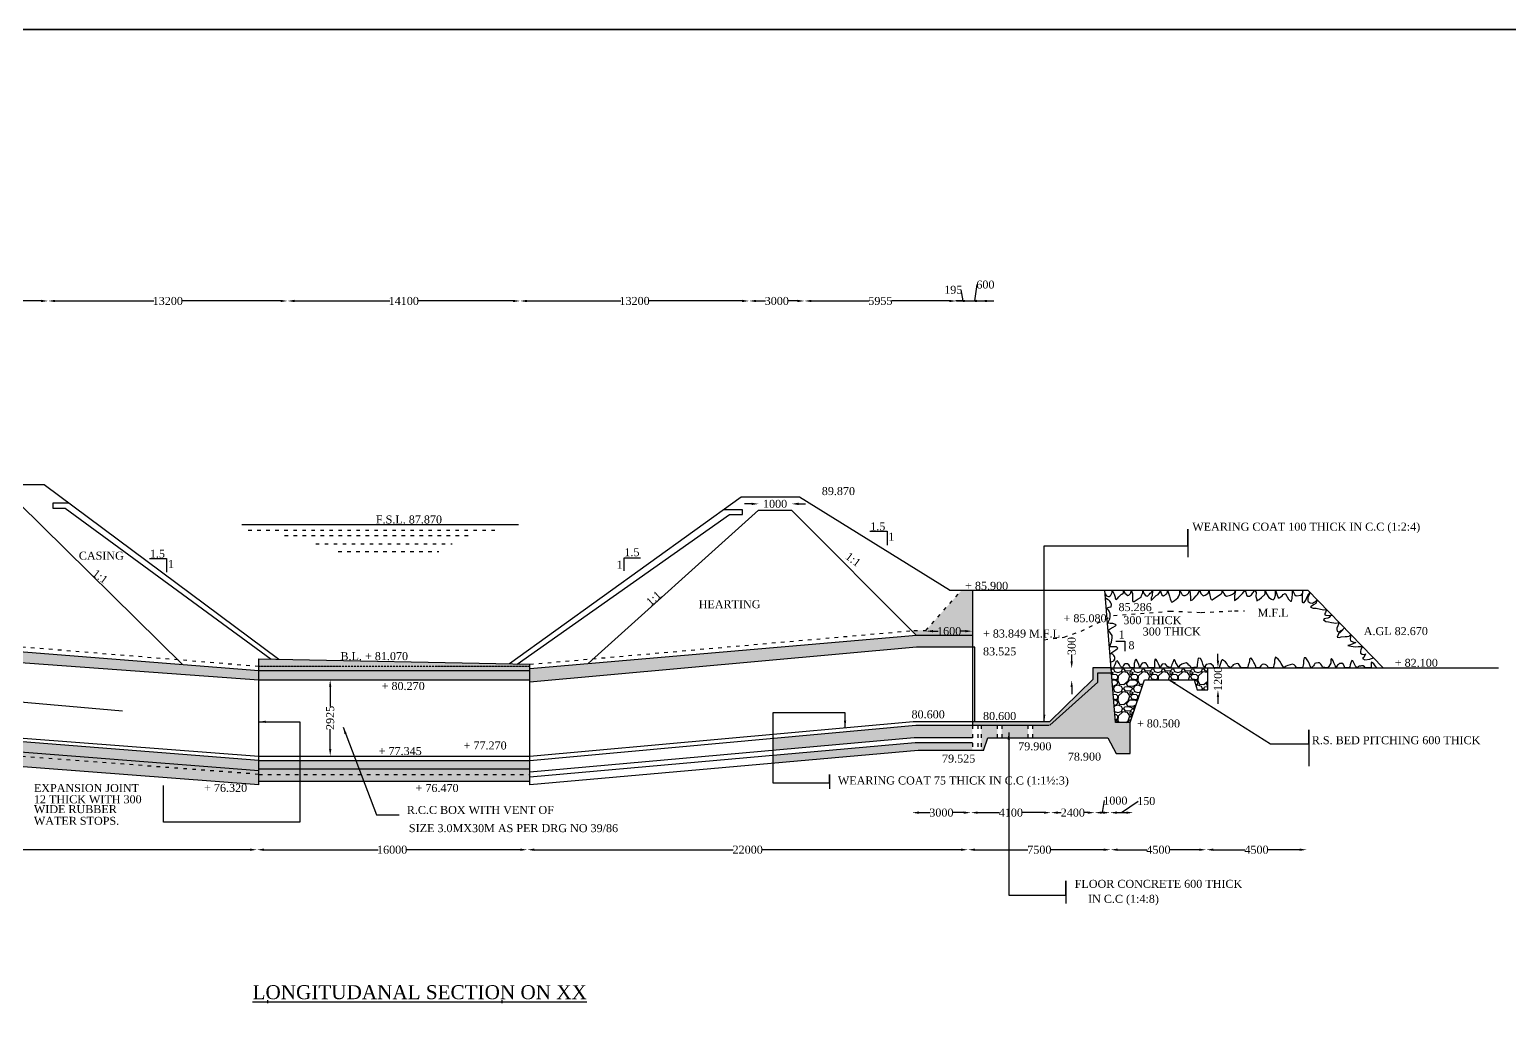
# Model space of a CAD drawing. Header units: millimetres. Extents: x -109570 to 233769, y -246061 to 106978.
# Drawn here: x 58603 to 132572, y 56767 to 106978 of the extents above; entities that cross this region are included whole.
import ezdxf

# ---------------------------------------------------------------- set-up
doc = ezdxf.new("R2010")
doc.units = ezdxf.units.MM
doc.header["$MEASUREMENT"] = 0
doc.header["$PDMODE"] = 33
doc.header["$PDSIZE"] = 500
doc.linetypes.add('ACAD_ISO03W100', pattern=[30, 12, -18])
for name, color, linetype in [('DIM', 5, 'Continuous'), ('DOT LINE', 3, 'ACAD_ISO03W100'), ('DWG. LINE', 1, 'Continuous'), ('HATCH', 2, 'Continuous'), ('TEXT', 7, 'Continuous'), ('TITLE', 7, 'Continuous')]:
    doc.layers.add(name, color=color, linetype=linetype)
doc.styles.get("Standard").update_dxf_attribs({"font": 'TIMES.TTF', "height": 400})
doc.dimstyles.get("Standard").update_dxf_attribs({"dimtxt": 400, "dimasz": 350, "dimexe": 0.18, "dimexo": 0.0625, "dimgap": 0.09, "dimtad": 0, "dimdec": 0, "dimzin": 0, "dimdsep": 46, "dimtxsty": 'Standard', "dimcen": 0.09, "dimse1": 1, "dimse2": 1, "dimclrd": 5, "dimclre": 5, "dimclrt": 4, "dimadec": 0, "dimazin": 0, "dimtfac": 1, "dimtdec": 0, "dimtofl": 0, "dimtmove": 0, "dimatfit": 3, "dimfxl": 1, "dimtolj": 1, "dimtzin": 0, "dimarcsym": 0})
pattern_1 = [(50, (0, 0), (1075.89, -94.128), [112.5, -1237.5]), (355, (0, 0), (-208.127, 1128.288), [90, -990]), (100.4514, (89.7, -7.8), (867.764, 1034.159), [95.61, -1051.713]), (46.1842, (0, 300), (1600.862, -248.279), [168.75, -1856.25]), (96.6356, (133.4, 279.3), (1401.994, 1461.177), [143.415, -1577.57]), (351.1842, (0, 300), (1401.993, 1461.178), [135, -1485]), (21, (150, 225), (895.3606, -603.9283), [112.5, -1237.5]), (326, (150, 225), (364.973, 1087.725), [90, -990]), (71.4514, (224.6, 174.7), (1260.334, 483.796), [95.61, -1051.713]), (37.5, (0, 0), (18.2398, 499.3408), [0, -978, 0, -1005, 0, -993.75]), (7.5, (0, 0), (394.6043, 591.6176), [0, -573, 0, -955.5, 0, -378.75]), (327.5, (-334.5, 0), (800.7337, -33.8323), [0, -375, 0, -1170, 0, -1552.5]), (317.5, (-484.5, 0), (874.7793, 150.1575), [0, -487.5, 0, -777, 0, -1102.5])]

# ---------------------------------------------------------------- blocks, each defined once
blk = doc.blocks.new('*D4')
at = {"layer": 'Defpoints', "color": 0}
for p in [(73587, 74456), (73629, 74456), (73587, 70643)]:
    blk.add_point(p, dxfattribs=at)
at = {"layer": 'DIM', "color": 5, "lineweight": -2}
for p, q in [((73629, 74106), (73629, 73114)), ((73629, 70993), (73629, 71984))]:
    blk.add_line(p, q, dxfattribs=at)
at = {"layer": 'DIM', "color": 5}
for points in [[(73571, 74106), (73687, 74106), (73629, 74456)], [(73571, 70993), (73687, 70993), (73629, 70643)]]:
    blk.add_solid(points, dxfattribs=at)
at = {"layer": 'DIM', "color": 4, "insert": (73629, 72549), "char_height": 400, "attachment_point": 5, "rotation": 90}
blk.add_mtext('\\A1;2925', dxfattribs=at)
blk = doc.blocks.new('*D5')
at = {"layer": 'Defpoints', "color": 0}
for p in [(95042, 82948), (96691, 83254), (96691, 82948)]:
    blk.add_point(p, dxfattribs=at)
at = {"layer": 'DIM', "color": 5, "lineweight": -2}
for p, q in [((94692, 83254), (94342, 83254)), ((97041, 83254), (97391, 83254))]:
    blk.add_line(p, q, dxfattribs=at)
at = {"layer": 'DIM', "color": 5}
for points in [[(94692, 83313), (94692, 83196), (95042, 83254)], [(97041, 83313), (97041, 83196), (96691, 83254)]]:
    blk.add_solid(points, dxfattribs=at)
at = {"layer": 'DIM', "color": 4, "insert": (95867, 83254), "char_height": 400, "attachment_point": 5}
blk.add_mtext('\\A1;1000', dxfattribs=at)
blk = doc.blocks.new('*D6')
at = {"layer": 'Defpoints', "color": 0}
for p in [(103407, 76675), (105730, 76888), (105730, 76675)]:
    blk.add_point(p, dxfattribs=at)
at = {"layer": 'DIM', "color": 5, "lineweight": -2}
for p, q in [((103757, 76888), (104023, 76888)), ((105380, 76888), (105114, 76888))]:
    blk.add_line(p, q, dxfattribs=at)
at = {"layer": 'DIM', "color": 5}
for points in [[(103757, 76946), (103757, 76830), (103407, 76888)], [(105380, 76946), (105380, 76830), (105730, 76888)]]:
    blk.add_solid(points, dxfattribs=at)
at = {"layer": 'DIM', "color": 4, "insert": (104569, 76888), "char_height": 400, "attachment_point": 5}
blk.add_mtext('\\A1;1600', dxfattribs=at)
blk = doc.blocks.new('*D10')
at = {"layer": 'Defpoints', "color": 0}
for p in [(44653, 65897), (69968, 65955), (69968, 65509)]:
    blk.add_point(p, dxfattribs=at)
at = {"layer": 'DIM', "color": 5, "lineweight": -2}
for p, q in [((45003, 65955), (56589, 65955)), ((69618, 65955), (58032, 65955))]:
    blk.add_line(p, q, dxfattribs=at)
at = {"layer": 'DIM', "color": 5}
for points in [[(45003, 66013), (45003, 65897), (44653, 65955)], [(69618, 66013), (69618, 65897), (69968, 65955)]]:
    blk.add_solid(points, dxfattribs=at)
at = {"layer": 'DIM', "color": 4, "insert": (57311, 65955), "char_height": 400, "attachment_point": 5}
blk.add_mtext('\\A1;24000', dxfattribs=at)
blk = doc.blocks.new('*D11')
at = {"layer": 'Defpoints', "color": 0}
for p in [(83484, 65955), (69968, 65509), (83484, 65550)]:
    blk.add_point(p, dxfattribs=at)
at = {"layer": 'DIM', "color": 5, "lineweight": -2}
for p, q in [((70318, 65955), (76033, 65955)), ((83134, 65955), (77419, 65955))]:
    blk.add_line(p, q, dxfattribs=at)
at = {"layer": 'DIM', "color": 5}
for points in [[(70318, 66013), (70318, 65897), (69968, 65955)], [(83134, 66013), (83134, 65897), (83484, 65955)]]:
    blk.add_solid(points, dxfattribs=at)
at = {"layer": 'DIM', "color": 4, "insert": (76726, 65955), "char_height": 400, "attachment_point": 5}
blk.add_mtext('\\A1;16000', dxfattribs=at)
blk = doc.blocks.new('*D12')
at = {"layer": 'Defpoints', "color": 0}
for p in [(105510, 65955), (83484, 65550), (105510, 65488)]:
    blk.add_point(p, dxfattribs=at)
at = {"layer": 'DIM', "color": 5, "lineweight": -2}
for p, q in [((83834, 65955), (93776, 65955)), ((105160, 65955), (95219, 65955))]:
    blk.add_line(p, q, dxfattribs=at)
at = {"layer": 'DIM', "color": 5}
for points in [[(83834, 66013), (83834, 65897), (83484, 65955)], [(105160, 66013), (105160, 65897), (105510, 65955)]]:
    blk.add_solid(points, dxfattribs=at)
at = {"layer": 'DIM', "color": 4, "insert": (94497, 65955), "char_height": 400, "attachment_point": 5}
blk.add_mtext('\\A1;22000', dxfattribs=at)
blk = doc.blocks.new('*D13')
at = {"layer": 'Defpoints', "color": 0}
for p in [(112641, 65955), (105510, 65488), (112641, 65447)]:
    blk.add_point(p, dxfattribs=at)
at = {"layer": 'DIM', "color": 5, "lineweight": -2}
for p, q in [((105860, 65955), (108507, 65955)), ((112291, 65955), (109645, 65955))]:
    blk.add_line(p, q, dxfattribs=at)
at = {"layer": 'DIM', "color": 5}
for points in [[(105860, 66013), (105860, 65897), (105510, 65955)], [(112291, 66013), (112291, 65897), (112641, 65955)]]:
    blk.add_solid(points, dxfattribs=at)
at = {"layer": 'DIM', "color": 4, "insert": (109076, 65955), "char_height": 400, "attachment_point": 5}
blk.add_mtext('\\A1;7500', dxfattribs=at)
blk = doc.blocks.new('*D14')
at = {"layer": 'Defpoints', "color": 0}
for p in [(117419, 65955), (112641, 65447), (117419, 65324)]:
    blk.add_point(p, dxfattribs=at)
at = {"layer": 'DIM', "color": 5, "lineweight": -2}
for p, q in [((112991, 65955), (114454, 65955)), ((117069, 65955), (115606, 65955))]:
    blk.add_line(p, q, dxfattribs=at)
at = {"layer": 'DIM', "color": 5}
for points in [[(112991, 66013), (112991, 65897), (112641, 65955)], [(117069, 66013), (117069, 65897), (117419, 65955)]]:
    blk.add_solid(points, dxfattribs=at)
at = {"layer": 'DIM', "color": 4, "insert": (115030, 65955), "char_height": 400, "attachment_point": 5}
blk.add_mtext('\\A1;4500', dxfattribs=at)
blk = doc.blocks.new('*D15')
at = {"layer": 'Defpoints', "color": 0}
for p in [(122443, 65955), (117419, 65324), (122443, 65488)]:
    blk.add_point(p, dxfattribs=at)
at = {"layer": 'DIM', "color": 5, "lineweight": -2}
for p, q in [((117769, 65955), (119355, 65955)), ((122093, 65955), (120507, 65955))]:
    blk.add_line(p, q, dxfattribs=at)
at = {"layer": 'DIM', "color": 5}
for points in [[(117769, 66013), (117769, 65897), (117419, 65955)], [(122093, 66013), (122093, 65897), (122443, 65955)]]:
    blk.add_solid(points, dxfattribs=at)
at = {"layer": 'DIM', "color": 4, "insert": (119931, 65955), "char_height": 400, "attachment_point": 5}
blk.add_mtext('\\A1;4500', dxfattribs=at)
blk = doc.blocks.new('*D16')
at = {"layer": 'Defpoints', "color": 0}
for p in [(102710, 67861), (105651, 67861), (105651, 67810)]:
    blk.add_point(p, dxfattribs=at)
at = {"layer": 'DIM', "color": 5, "lineweight": -2}
for p, q in [((103060, 67810), (103612, 67810)), ((105301, 67810), (104749, 67810))]:
    blk.add_line(p, q, dxfattribs=at)
at = {"layer": 'DIM', "color": 5}
for points in [[(103060, 67869), (103060, 67752), (102710, 67810)], [(105301, 67869), (105301, 67752), (105651, 67810)]]:
    blk.add_solid(points, dxfattribs=at)
at = {"layer": 'DIM', "color": 4, "insert": (104180, 67810), "char_height": 400, "attachment_point": 5}
blk.add_mtext('\\A1;3000', dxfattribs=at)
blk = doc.blocks.new('*D17')
at = {"layer": 'Defpoints', "color": 0}
for p in [(105651, 67861), (109655, 67810), (109655, 67739)]:
    blk.add_point(p, dxfattribs=at)
at = {"layer": 'DIM', "color": 5, "lineweight": -2}
for p, q in [((106001, 67810), (107077, 67810)), ((109305, 67810), (108229, 67810))]:
    blk.add_line(p, q, dxfattribs=at)
at = {"layer": 'DIM', "color": 5}
for points in [[(106001, 67869), (106001, 67752), (105651, 67810)], [(109305, 67869), (109305, 67752), (109655, 67810)]]:
    blk.add_solid(points, dxfattribs=at)
at = {"layer": 'DIM', "color": 4, "insert": (107653, 67810), "char_height": 400, "attachment_point": 5}
blk.add_mtext('\\A1;4100', dxfattribs=at)
blk = doc.blocks.new('*D18')
at = {"layer": 'Defpoints', "color": 0}
for p in [(109655, 67739), (111843, 67810), (111843, 67749)]:
    blk.add_point(p, dxfattribs=at)
at = {"layer": 'DIM', "color": 5, "lineweight": -2}
for p, q in [((110005, 67810), (110175, 67810)), ((111493, 67810), (111323, 67810))]:
    blk.add_line(p, q, dxfattribs=at)
at = {"layer": 'DIM', "color": 5}
for points in [[(110005, 67869), (110005, 67752), (109655, 67810)], [(111493, 67869), (111493, 67752), (111843, 67810)]]:
    blk.add_solid(points, dxfattribs=at)
at = {"layer": 'DIM', "color": 4, "insert": (110749, 67810), "char_height": 400, "attachment_point": 5}
blk.add_mtext('\\A1;2400', dxfattribs=at)
blk = doc.blocks.new('*D19')
at = {"layer": 'Defpoints', "color": 0}
for p in [(111843, 67749), (112607, 67810), (112607, 67810)]:
    blk.add_point(p, dxfattribs=at)
at = {"layer": 'DIM', "color": 5, "lineweight": -2}
for p, q in [((112225, 67810), (112330, 68410)), ((112330, 68410), (112330, 68410)), ((112193, 67810), (112257, 67810))]:
    blk.add_line(p, q, dxfattribs=at)
at = {"layer": 'DIM', "color": 5}
for points in [[(112193, 67869), (112193, 67752), (111843, 67810)], [(112257, 67869), (112257, 67752), (112607, 67810)]]:
    blk.add_solid(points, dxfattribs=at)
at = {"layer": 'DIM', "color": 4, "insert": (112876, 68410), "char_height": 400, "attachment_point": 5}
blk.add_mtext('\\A1;1000', dxfattribs=at)
blk = doc.blocks.new('*D20')
at = {"layer": 'Defpoints', "color": 0}
for p in [(112607, 67810), (113767, 67810), (113767, 67577)]:
    blk.add_point(p, dxfattribs=at)
at = {"layer": 'DIM', "color": 5, "lineweight": -2}
for p, q in [((113187, 67810), (114021, 68390)), ((114021, 68390), (114021, 68390)), ((112957, 67810), (113417, 67810))]:
    blk.add_line(p, q, dxfattribs=at)
at = {"layer": 'DIM', "color": 5}
for points in [[(112957, 67869), (112957, 67752), (112607, 67810)], [(113417, 67869), (113417, 67752), (113767, 67810)]]:
    blk.add_solid(points, dxfattribs=at)
at = {"layer": 'DIM', "color": 4, "insert": (114419, 68390), "char_height": 400, "attachment_point": 5}
blk.add_mtext('\\A1;150', dxfattribs=at)
blk = doc.blocks.new('*D21')
at = {"layer": 'Defpoints', "color": 0}
for p in [(110693, 75025), (110733, 75025), (110733, 74438)]:
    blk.add_point(p, dxfattribs=at)
at = {"layer": 'DIM', "color": 5, "lineweight": -2}
for p, q in [((110693, 75375), (110693, 75725)), ((110693, 74088), (110693, 73738))]:
    blk.add_line(p, q, dxfattribs=at)
at = {"layer": 'DIM', "color": 5}
for points in [[(110634, 75375), (110751, 75375), (110693, 75025)], [(110634, 74088), (110751, 74088), (110693, 74438)]]:
    blk.add_solid(points, dxfattribs=at)
at = {"layer": 'DIM', "color": 4, "insert": (110693, 76145), "char_height": 400, "attachment_point": 5, "rotation": 90}
blk.add_mtext('\\A1;300', dxfattribs=at)
blk = doc.blocks.new('*D22')
at = {"layer": 'Defpoints', "color": 0}
for p in [(117496, 75059), (118004, 75059), (117496, 73946)]:
    blk.add_point(p, dxfattribs=at)
at = {"layer": 'DIM', "color": 5, "lineweight": -2}
for p, q in [((118004, 75409), (118004, 75759)), ((118004, 73596), (118004, 73246))]:
    blk.add_line(p, q, dxfattribs=at)
at = {"layer": 'DIM', "color": 5}
for points in [[(117945, 75409), (118062, 75409), (118004, 75059)], [(117945, 73596), (118062, 73596), (118004, 73946)]]:
    blk.add_solid(points, dxfattribs=at)
at = {"layer": 'DIM', "color": 4, "insert": (118004, 74502), "char_height": 400, "attachment_point": 5, "rotation": 90}
blk.add_mtext('\\A1;1200', dxfattribs=at)
blk = doc.blocks.new('*D26')
at = {"layer": 'Defpoints', "color": 0}
for p in [(59527, 93403), (55232, 93106), (59527, 93025)]:
    blk.add_point(p, dxfattribs=at)
at = {"layer": 'DIM', "color": 5, "lineweight": -2}
for p, q in [((55582, 93403), (56804, 93403)), ((59177, 93403), (57955, 93403))]:
    blk.add_line(p, q, dxfattribs=at)
at = {"layer": 'DIM', "color": 5}
for points in [[(55582, 93461), (55582, 93344), (55232, 93403)], [(59177, 93461), (59177, 93344), (59527, 93403)]]:
    blk.add_solid(points, dxfattribs=at)
at = {"layer": 'DIM', "color": 4, "insert": (57380, 93403), "char_height": 400, "attachment_point": 5}
blk.add_mtext('\\A1;4500', dxfattribs=at)
blk = doc.blocks.new('*D27')
at = {"layer": 'Defpoints', "color": 0}
for p in [(71495, 93403), (71495, 93259), (59527, 93025)]:
    blk.add_point(p, dxfattribs=at)
at = {"layer": 'DIM', "color": 5, "lineweight": -2}
for p, q in [((59877, 93403), (64818, 93403)), ((71145, 93403), (66204, 93403))]:
    blk.add_line(p, q, dxfattribs=at)
at = {"layer": 'DIM', "color": 5}
for points in [[(59877, 93461), (59877, 93344), (59527, 93403)], [(71145, 93461), (71145, 93344), (71495, 93403)]]:
    blk.add_solid(points, dxfattribs=at)
at = {"layer": 'DIM', "color": 4, "insert": (65511, 93403), "char_height": 400, "attachment_point": 5}
blk.add_mtext('\\A1;13200', dxfattribs=at)
blk = doc.blocks.new('*D28')
at = {"layer": 'Defpoints', "color": 0}
for p in [(71495, 93259), (83118, 93403), (83118, 93249)]:
    blk.add_point(p, dxfattribs=at)
at = {"layer": 'DIM', "color": 5, "lineweight": -2}
for p, q in [((71845, 93403), (76613, 93403)), ((82768, 93403), (78000, 93403))]:
    blk.add_line(p, q, dxfattribs=at)
at = {"layer": 'DIM', "color": 5}
for points in [[(71845, 93461), (71845, 93344), (71495, 93403)], [(82768, 93461), (82768, 93344), (83118, 93403)]]:
    blk.add_solid(points, dxfattribs=at)
at = {"layer": 'DIM', "color": 4, "insert": (77307, 93403), "char_height": 400, "attachment_point": 5}
blk.add_mtext('\\A1;14100', dxfattribs=at)
blk = doc.blocks.new('*D29')
at = {"layer": 'Defpoints', "color": 0}
for p in [(83118, 93249), (94569, 93403), (94569, 93168)]:
    blk.add_point(p, dxfattribs=at)
at = {"layer": 'DIM', "color": 5, "lineweight": -2}
for p, q in [((83468, 93403), (88150, 93403)), ((94219, 93403), (89537, 93403))]:
    blk.add_line(p, q, dxfattribs=at)
at = {"layer": 'DIM', "color": 5}
for points in [[(83468, 93461), (83468, 93344), (83118, 93403)], [(94219, 93461), (94219, 93344), (94569, 93403)]]:
    blk.add_solid(points, dxfattribs=at)
at = {"layer": 'DIM', "color": 4, "insert": (88843, 93403), "char_height": 400, "attachment_point": 5}
blk.add_mtext('\\A1;13200', dxfattribs=at)
blk = doc.blocks.new('*D30')
at = {"layer": 'Defpoints', "color": 0}
for p in [(97333, 93403), (97333, 93258), (94569, 93168)]:
    blk.add_point(p, dxfattribs=at)
at = {"layer": 'DIM', "color": 5, "lineweight": -2}
for p, q in [((94919, 93403), (95382, 93403)), ((96983, 93403), (96519, 93403))]:
    blk.add_line(p, q, dxfattribs=at)
at = {"layer": 'DIM', "color": 5}
for points in [[(94919, 93461), (94919, 93344), (94569, 93403)], [(96983, 93461), (96983, 93344), (97333, 93403)]]:
    blk.add_solid(points, dxfattribs=at)
at = {"layer": 'DIM', "color": 4, "insert": (95951, 93403), "char_height": 400, "attachment_point": 5}
blk.add_mtext('\\A1;3000', dxfattribs=at)
blk = doc.blocks.new('*D31')
at = {"layer": 'Defpoints', "color": 0}
for p in [(97333, 93258), (104928, 93403), (104928, 93079)]:
    blk.add_point(p, dxfattribs=at)
at = {"layer": 'DIM', "color": 5, "lineweight": -2}
for p, q in [((97683, 93403), (100573, 93403)), ((104578, 93403), (101687, 93403))]:
    blk.add_line(p, q, dxfattribs=at)
at = {"layer": 'DIM', "color": 5}
for points in [[(97683, 93461), (97683, 93344), (97333, 93403)], [(104578, 93461), (104578, 93344), (104928, 93403)]]:
    blk.add_solid(points, dxfattribs=at)
at = {"layer": 'DIM', "color": 4, "insert": (101130, 93403), "char_height": 400, "attachment_point": 5}
blk.add_mtext('\\A1;5955', dxfattribs=at)
blk = doc.blocks.new('*D32')
at = {"layer": 'Defpoints', "color": 0}
for p in [(105603, 93403), (104928, 93079), (105603, 93124)]:
    blk.add_point(p, dxfattribs=at)
at = {"layer": 'DIM', "color": 5, "lineweight": -2}
for p, q in [((105265, 93403), (105162, 93960)), ((105162, 93960), (105162, 93960)), ((104578, 93403), (104228, 93403)), ((104928, 93403), (105603, 93403)), ((105953, 93403), (106303, 93403))]:
    blk.add_line(p, q, dxfattribs=at)
at = {"layer": 'DIM', "color": 5}
for points in [[(104578, 93461), (104578, 93344), (104928, 93403)], [(105953, 93461), (105953, 93344), (105603, 93403)]]:
    blk.add_solid(points, dxfattribs=at)
at = {"layer": 'DIM', "color": 4, "insert": (104773, 93960), "char_height": 400, "attachment_point": 5}
blk.add_mtext('\\A1;195', dxfattribs=at)
blk = doc.blocks.new('*D33')
at = {"layer": 'Defpoints', "color": 0}
for p in [(106107, 93403), (105603, 93124), (106107, 93016)]:
    blk.add_point(p, dxfattribs=at)
at = {"layer": 'DIM', "color": 5, "lineweight": -2}
for p, q in [((105855, 93403), (105960, 94221)), ((105960, 94221), (105960, 94221)), ((105253, 93403), (104903, 93403)), ((105603, 93403), (106107, 93403)), ((106457, 93403), (106807, 93403))]:
    blk.add_line(p, q, dxfattribs=at)
at = {"layer": 'DIM', "color": 5}
for points in [[(105253, 93461), (105253, 93344), (105603, 93403)], [(106457, 93461), (106457, 93344), (106107, 93403)]]:
    blk.add_solid(points, dxfattribs=at)
at = {"layer": 'DIM', "color": 4, "insert": (106380, 94221), "char_height": 400, "attachment_point": 5}
blk.add_mtext('\\A1;600', dxfattribs=at)

msp = doc.modelspace()

# ---------------------------------------------------------------- hatches: boundary and pattern name
at = {"layer": 'HATCH'}
h = msp.add_hatch(dxfattribs=at)
h.set_pattern_fill('AR-CONC', color=256, scale=150, style=0)
h.set_pattern_definition(pattern_1)
h.paths.add_polyline_path([(44714.6, 71624.7), (44701.5, 71133.6), (70058.1, 69209.2), (70058.1, 69726.3)])
h.paths.add_polyline_path([(44722.2, 71909.4), (44714.6, 71624.7), (70058.1, 69726.3), (70058.1, 69922.8)])
h.paths.add_polyline_path([(70058.1, 69922.8), (70058.1, 70417.2), (44735.8, 72421.6), (44722.2, 71909.4)])
h.paths.add_polyline_path([(44855.8, 76924.4), (44838.9, 76289.7), (70058.1, 74455.5), (70058.1, 74924.9)])
h.paths.add_polyline_path([(45606.2, 79105.9), (44855.8, 79105.9), (44855.8, 76924.4), (47183.7, 76739.7)])
h.paths.add_polyline_path([(45793.4, 70396.4), (48102, 70396.4), (48102, 71007.2), (45793.4, 71007.2)], flags=25)
h.paths.add_polyline_path([(45374.3, 77384.5), (46665.3, 77384.5), (46665.3, 76777.6), (45374.3, 76777.6)], flags=24)
h = msp.add_hatch(dxfattribs=at)
h.set_pattern_fill('AR-CONC', color=256, scale=150, style=0)
h.set_pattern_definition(pattern_1)
h.paths.add_polyline_path([(83603.7, 69726.3), (70058.1, 69726.3), (70058.1, 69380.8), (83603.7, 69380.8)])
h.paths.add_polyline_path([(83603.7, 70005.3), (70058.1, 70005.3), (70058.1, 69726.3), (83603.7, 69726.3)])
h.paths.add_polyline_path([(83603.7, 70417.2), (70058.1, 70417.2), (70058.1, 70005.3), (83603.7, 70005.3)])
h.paths.add_polyline_path([(83603.7, 74924.9), (70058.1, 74924.9), (70058.1, 74455.5), (83603.7, 74455.5)])
h.paths.add_polyline_path([(83603.7, 75120), (70058.1, 75120), (70058.1, 74924.9), (83603.7, 74924.9)])
h.paths.add_polyline_path([(70058.1, 75496.6), (70058.1, 75120), (83603.7, 75120), (83603.7, 75231.4)])
h.paths.add_polyline_path([(103024.9, 70922), (105730.4, 70922), (105730.4, 71318.4), (102873.1, 71318.4), (95750.1, 70683.1), (95750.1, 70279.8)])
h.paths.add_polyline_path([(102817.8, 71552.7), (105730.4, 71552.7), (105730.4, 72190.2), (102902, 72190.2), (95750.1, 71533.1), (95750.1, 70919.3)])
h.paths.add_polyline_path([(102931.1, 76092.1), (105730.4, 76092.1), (105730.4, 76675.3), (102927.3, 76675.3), (83603.7, 75011.5), (83603.7, 74341.8)])
h.paths.add_polyline_path([(105730.4, 78933.7), (105190.3, 78933.7), (103399.4, 76922.6), (102810.3, 76922.6), (102691.9, 76912.1), (102927.3, 76675.3), (105730.4, 76675.3)])
h.paths.add_polyline_path([(106972.5, 72190.2), (106172.8, 72190.2), (106172.8, 70922), (106289.6, 70922), (106502.9, 71551.3), (106972.5, 71551.3)], flags=17)
h.paths.add_polyline_path([(108508.4, 72190.2), (107199.7, 72190.2), (107199.7, 71551.3), (108508.4, 71551.3)], flags=17)
h.paths.add_polyline_path([(113612, 72314.6), (112877.3, 72314.6), (112660.6, 75058.9), (111757.8, 75058.9), (111757.8, 74466.5), (109593, 72366), (105730.4, 72366), (105730.4, 72190.2), (108735.6, 72190.2), (108735.6, 71551.3), (112502.3, 71551.3), (112913.8, 70773.2), (113612, 70773.2)])
h = msp.add_hatch(dxfattribs=at)
h.set_pattern_fill('GRAVEL', color=256, scale=1000, style=0)
h.set_pattern_definition([(228.0128, (720, 1000), (-7999.998232, -9000.00134), [134.536, -13319.088]), (184.9697, (630, 900), (12000.001052, 999.991307), [230.868, -22855.925]), (132.5104, (400, 880), (9999.990718, -11000.008674), [162.788, -16116.032]), (267.2737, (10, 630), (999.996018, 20000.000295), [210.238, -20813.558]), (292.8337, (0, 420), (-5000.009905, 11999.996412), [206.155, -20409.373]), (357.2737, (80, 230), (-20000.000295, 999.996018), [210.238, -20813.558]), (37.6942, (290, 220), (-13000.007346, -9999.990405), [278.029, -27524.849]), (72.2553, (510, 390), (7000.010763, 21999.996231), [262.488, -25986.321]), (121.4296, (590, 640), (-8000.008234, 12999.995036), [210.95, -20884.073]), (175.2364, (480, 820), (11000.000946, -999.991533), [240.832, -11800.763]), (222.3974, (240, 840), (-12000.007351, -10999.992082), [311.448, -30833.375]), (138.8141, (1000, 620), (-7000.00295, 5999.997313), [106.301, -10523.844]), (171.4692, (920, 690), (12999.998285, -2000.00791), [202.237, -20021.511]), (225, (720, 720), (-1e-13, -1000.0003), [141.421, -1272.792]), (203.1986, (650, 840), (4999.99973, 2000.00133), [76.158, -7539.615]), (291.8014, (580, 810), (-999.9999, 3000.00027), [107.703, -5277.462]), (30.9638, (620, 710), (2999.99802, 2000.00248), [174.929, -5656.023]), (161.5651, (770, 800), (2000.0004, -999.9984), [126.491, -3035.787]), (16.3895, (0, 810), (10000.002198, 2999.99271), [177.2, -17542.845]), (70.3462, (170, 860), (-3999.995247, -11000.002136), [148.661, -14717.408]), (293.1986, (770, 1000), (-2000.00133, 4999.99973), [152.315, -7463.458]), (343.6105, (830, 860), (-10000.002198, 2999.99271), [177.2, -17542.845]), (339.444, (0, 190), (-5000.00184, 1999.996), [170.88, -8373.124]), (294.7751, (160, 130), (-4999.99219, 11000.003422), [143.178, -14174.643]), (66.8014, (780, 0), (2000.00133, 4999.99973), [152.315, -7463.458]), (17.354, (840, 140), (-13000.00202, -3999.994502), [167.631, -16595.424]), (69.444, (290, 0), (-1999.996, -5000.00184), [85.44, -8458.564]), (101.3099, (720, 0), (-999.99763, 4000.00075), [50.99, -5048.029]), (165.9638, (710, 50), (3000.00055, -999.99806), [206.155, -3916.95]), (186.009, (510, 100), (9999.99975, 999.999317), [191.05, -18913.923]), (303.6901, (620, 620), (-1000.00133, 1999.99956), [144.222, -3461.329]), (353.1572, (700, 500), (16999.999365, -2000.007998), [251.794, -24927.563]), (60.9454, (950, 470), (-4000.00003, -7000.000385), [102.956, -10192.674]), (90, (1000, 560), (-1000, 1000), [60, -940]), (120.2564, (490, 130), (3999.994887, -7000.002456), [138.924, -13753.52]), (48.0128, (420, 250), (7999.998232, 9000.00134), [269.072, -13184.552]), (0, (600, 450), (1000, 1000), [260, -740]), (325.3048, (860, 450), (-9999.99426, 7000.00861), [158.114, -15653.274]), (254.0546, (990, 360), (-999.99989, -4000.00013), [145.602, -7134.508]), (207.646, (950, 220), (-18999.995807, -10000.007713), [237.065, -23469.474]), (175.4261, (740, 110), (-13000.000558, 999.994801), [250.799, -24829.074])])
h.paths.add_polyline_path([(117496.2, 75058.9), (115123.7, 75058.9), (115121.3, 75051.1), (115118.2, 75058.9), (114093.8, 75058.9), (114093.8, 75058.9), (114093.8, 75058.9), (112660.6, 75058.9), (112877.3, 72314.6), (113612, 72314.6), (114330.1, 74457.1), (116806.6, 74457.1), (116963.3, 73945.7), (117496.2, 73945.7)])

# ---------------------------------------------------------------- linework, layer by layer
at = {"layer": 'DIM'}
for points in [[(116495.3, 81157.8), (116495.3, 81986.2), (116495.3, 80589.2)], [(95750.1, 72799.5), (95750.1, 69306.7), (98585.6, 69306.7), (98585.6, 69714.2), (98585.6, 69004.7)], [(122544.4, 71252.5), (122544.4, 71944.8), (122544.4, 70136.9)], [(72117.9, 67329.9), (65303.3, 67329.9), (65303.3, 69174.4)], [(110403.1, 63683.9), (110403.1, 64400.5), (110403.1, 63260.4)]]:
    msp.add_lwpolyline(points, dxfattribs=at)
at = {"layer": 'DOT LINE', "ltscale": 15}
msp.add_line((70058.1, 69726.3), (83603.7, 69726.3), dxfattribs=at)
for points in [[(69535.8, 81945.2), (81968.7, 81945.2)], [(71343.2, 81668.6), (80758.9, 81668.6)], [(72902.8, 81261), (79724.1, 81261)], [(74025.1, 80868), (79053.6, 80868)], [(83603.7, 75229.6), (102810.3, 76922.6), (103399.4, 76922.6), (105190.3, 78933.7)], [(109322.5, 76457.2), (110316.3, 76591.5), (111168.4, 76892.3), (111965, 77280.2), (112786.7, 77669.3), (115601.6, 77891.1), (117169.5, 77823.8), (118834, 77903), (119325.5, 77903)], [(70058.1, 75120), (47003.5, 77010)], [(105730.4, 72183.4), (105730.4, 70922)], [(106009.2, 72190.2), (106009.2, 70922)], [(106172.8, 72190.2), (106172.8, 70922)], [(106972.5, 72190.2), (106972.5, 71551.3)], [(107199.7, 72190.2), (107199.7, 71551.3)], [(108508.4, 72190.2), (108508.4, 71551.3)], [(108735.6, 72190.2), (108735.6, 71551.3)], [(70058.1, 69726.3), (44714.6, 71624.7)]]:
    msp.add_lwpolyline(points, dxfattribs=at)
at = {"layer": 'DOT LINE'}
msp.add_lwpolyline([(83603.7, 75120), (70058.1, 75120)], dxfattribs=at)
at = {"layer": 'DWG. LINE'}
for p, q in [((83603.7, 69207.7), (83603.7, 75231.4)), ((70058.1, 70643.1), (83603.7, 70643.1)), ((70058.1, 70417.2), (83603.7, 70417.2)), ((70058.1, 70005.3), (83603.7, 70005.3)), ((70058.1, 69380.8), (83603.7, 69380.8))]:
    msp.add_line(p, q, dxfattribs=at)
for points in [[(71067.1, 75476.8), (59333.4, 84204.1), (54976.3, 84204.1), (46014.1, 79105.9)], [(66248.6, 75227.1), (58070.1, 83282.3), (56017.8, 83282.3), (48727.9, 76617.2)], [(60564, 83288.8), (59760.8, 83288.8), (59760.8, 83043.4), (60375.9, 83043.4), (70676.5, 75484.5)], [(104579.1, 78933.7), (97086, 83582.2), (94173.7, 83582.2), (82595.1, 75251.2)], [(82977, 75243.7), (93581.5, 82730.3), (94238.7, 82730.3), (94238.7, 82949.1), (93293.8, 82949.1)], [(86522, 75262.7), (95042, 82947.9), (96691.4, 82947.9), (102927.3, 76675.3)], [(69215.2, 82221.8), (83032.7, 82221.8)], [(100599.9, 81887), (101463.5, 81887), (101463.5, 81197.1)], [(64588.5, 80520.7), (65452.1, 80520.7), (65452.1, 79830.7)], [(89145.4, 80545.4), (88311.5, 80545.4), (88311.5, 79902)], [(104579.1, 78933.7), (122502.2, 78933.7)], [(105730.4, 78933.7), (105730.4, 72183.4)], [(113612, 72314.6), (112877.3, 72314.6), (112354.6, 78933.7)], [(126254.8, 75058.9), (122502.2, 78933.7)], [(44409.7, 72576), (44409.7, 76320.9), (70058.1, 74455.5), (83603.7, 74455.5)], [(44855.8, 76924.4), (70058.1, 74924.9), (83603.7, 74924.9)], [(105730.4, 76675.3), (102927.3, 76675.3), (83603.7, 75011.5)], [(112894.2, 76382.9), (113349.2, 76382.9), (113349.2, 75882.6)], [(70058.1, 69209.2), (70058.1, 75496.6)], [(70058.1, 75496.6), (83603.7, 75231.4)], [(102931.1, 76092.1), (83603.7, 74341.8)], [(105857.3, 72366), (105857.3, 76092.1), (102931.1, 76092.1)], [(106289.6, 70922), (106502.9, 71551.3), (112502.3, 71551.3), (112913.8, 70773.2), (113612, 70773.2), (113612, 72314.6), (114330.1, 74457.1), (116806.6, 74457.1), (116963.3, 73945.7), (117496.2, 73945.7), (117496.2, 75058.9)], [(112660.6, 75058.9), (111757.8, 75058.9), (111757.8, 74466.5), (109593, 72366)], [(109593, 72190.2), (112007, 74333.6), (112007, 74807.8), (112680.4, 74807.8)], [(112660.6, 75058.9), (132030.2, 75058.9)], [(70058.1, 69209.2), (44283.2, 71165.4), (44082, 71734.7), (39291, 71734.7), (38276.7, 70713.2), (37136.6, 70713.2), (36792.9, 71927.3), (31890.1, 71927.3), (31236.3, 71358.7), (30498.6, 71358.7), (30498.6, 72629.5)], [(44739.9, 72576), (70058.1, 70643.1)], [(44722.2, 71909.4), (70058.1, 69922.8)], [(70058.1, 70417.2), (44735.8, 72421.6)], [(83603.7, 70643.1), (102765, 72366), (109593, 72366)], [(83603.7, 70417.2), (102902, 72190.2), (109574, 72190.2)], [(105730.4, 71552.7), (102817.8, 71552.7), (83603.7, 69830.7)], [(83603.7, 69600), (102873.1, 71318.4), (105730.4, 71318.4)], [(106289.6, 70922), (103024.9, 70922), (83603.7, 69207.7)], [(70514.8, 58285.6), (70514.8, 58436.6)], [(82220.5, 58285.6), (82220.5, 58436.6)]]:
    msp.add_lwpolyline(points, dxfattribs=at)
at = {"layer": 'HATCH'}
for points in [[(112638, 75344.4), (112807.3, 75411.8), (112842.5, 75492.1), (112842.5, 75572.4), (112837.4, 75622.5), (112797.3, 75667.7), (112742, 75712.8), (112701.8, 75748), (112606.8, 75740.5), (112696.8, 75819.7), (112802.3, 75884.9), (112897.7, 75950.1), (112968, 76005.3), (112998.2, 76035.4), (112932.9, 76095.6), (112852.5, 76105.7), (112742, 76110.7), (112651.6, 76110.7), (112578, 76104.9), (112686.7, 76342.6), (112711.9, 76553.3), (112711.9, 76663.6), (112636.5, 76789), (112601.4, 76834.2), (112521, 76939.5), (112616.4, 76996.2), (112772.1, 77086.5), (112887.7, 77146.7), (112912.8, 77186.8), (112877.6, 77216.9), (112747, 77272.1), (112681.7, 77277.1), (112621.4, 77277.1), (112551.1, 77282.1), (112485.5, 77276.9), (112591.3, 77498.7), (112616.4, 77599.1), (112621.4, 77689.4), (112616.4, 77754.6), (112591.3, 77809.8), (112566.2, 77880), (112536, 77940.2), (112490.8, 77985.4), (112425.3, 78039.3), (112571.2, 78092), (112661.6, 78112), (112686.7, 78217.4), (112671.6, 78267.6), (112631.5, 78337.8), (112591.3, 78393), (112541.1, 78438.1), (112490.8, 78478.3), (112455.7, 78513.4), (112388.2, 78508), (112368, 78764.9), (112435.6, 78654.7), (112526, 78614.6), (112566.2, 78629.6), (112611.4, 78654.7), (112641.5, 78679.8), (112686.7, 78750), (112711.8, 78815.3), (112711.8, 78933.7), (112822.3, 78740), (112862.5, 78584.5), (112867.5, 78549.4), (112877.6, 78504.2), (112927.8, 78464.1), (112947.9, 78489.2), (112978, 78519.3), (113048.4, 78609.6), (113078.5, 78639.7), (113113.6, 78674.8), (113168.9, 78714.9), (113199, 78740), (113264.3, 78780.1), (113289.4, 78805.2), (113289.4, 78933.7), (113344.7, 78790.2), (113495.4, 78669.8), (113550.6, 78689.8), (113590.8, 78740), (113641, 78795.2), (113646.1, 78820.3), (113666.2, 78885.5), (113666.2, 78933.7), (113732.2, 78770.1), (113727.2, 78624.6), (113727.2, 78494.2), (113727.2, 78419), (113747.3, 78378.8), (113817.6, 78378.8), (114023.6, 78509.3), (114159.2, 78584.5), (114184.3, 78664.8), (114224.5, 78765.1), (114244.6, 78815.3), (114244.6, 78933.7), (114299.8, 78770.1), (114395.2, 78654.7), (114475.6, 78639.7), (114530.9, 78689.9), (114581.1, 78735), (114621.3, 78785.2), (114666.5, 78815.3), (114681.5, 78835.3), (114731.8, 78933.7), (114721.7, 78659.8), (114661.5, 78559.4), (114661.5, 78524.3), (114671.5, 78429), (114696.6, 78454.1), (114766.9, 78519.3), (114912.6, 78669.8), (115008, 78725), (115053.2, 78775.1), (115108.5, 78850.4), (115108.5, 78933.7), (115164.3, 78790.3), (115194.4, 78705), (115264.7, 78659.9), (115289.8, 78659.9), (115345.1, 78690), (115405.3, 78730.1), (115455.6, 78765.2), (115465.6, 78805.4), (115485.7, 78860.5), (115485.7, 78933.7), (115581.1, 78639.8), (115616.3, 78499.3), (115651.5, 78414.1), (115671.6, 78353.9), (115731.8, 78353.9), (115837.3, 78419.1), (115922.7, 78489.3), (115998, 78559.5), (116053.3, 78639.8), (116088.4, 78715.1), (116098.5, 78775.3), (116103.5, 78825.4), (116103.5, 78933.7), (116214, 78700), (116279.3, 78669.9), (116369.7, 78664.9), (116465.2, 78725.1), (116530.4, 78780.3), (116550.5, 78825.4), (116575.7, 78960.9), (116620.9, 78785.3), (116625.9, 78534.5), (116625.9, 78414.1), (116625.9, 78414.1), (116625.9, 78414.1), (116726.3, 78459.2), (116801.7, 78529.4), (116801.7, 78529.4), (116922.2, 78654.9), (116987.5, 78720.1), (116987.5, 78720.1), (117093, 78925.8), (117154.4, 78775.3), (117269.9, 78659.9), (117360.3, 78685), (117455.7, 78740.1), (117516, 78790.3), (117541.1, 78840.5), (117541.1, 78933.7), (117581.3, 78770.2), (117616.5, 78609.7), (117631.5, 78544.5), (117661.7, 78474.3), (117721.9, 78454.2), (117787.2, 78509.4), (117922.8, 78584.6), (117988.1, 78634.8), (118169, 78755.2), (118199.1, 78790.3), (118219.2, 78840.5), (118219.2, 78933.7), (118301.6, 78770.1), (118351.8, 78689.8), (118427.1, 78644.6), (118623, 78679.8), (118733.5, 78740), (118834, 78810.2), (118854.1, 78850.3), (118884.2, 78920.6), (118839, 78649.7), (118834, 78499.2), (118829, 78413.9), (118889.2, 78459), (119009.8, 78549.3), (119110.2, 78649.7), (119160.5, 78709.9), (119235.8, 78775.1), (119296.1, 78850.3), (119366.4, 78935.6), (119411.6, 78770.1), (119431.7, 78689.8), (119481.9, 78624.6), (119502, 78639.6), (119577.3, 78634.6), (119622.6, 78664.7), (119672.8, 78699.8), (119748.1, 78805.2), (119763.2, 78825.2), (119828.5, 78933.7), (119909.9, 78814.9), (119904.9, 78624.2), (119940.1, 78478.8), (119940.1, 78398.5), (120055.6, 78473.7), (120176.1, 78564), (120341.9, 78724.6), (120356.9, 78764.7), (120356.9, 78933.7), (120437.9, 78754.6), (120548.4, 78569), (120673.9, 78493.7), (120759.3, 78458.6), (120834.7, 78513.8), (120879.9, 78694.4), (120879.9, 78734.5), (120879.9, 78819.8), (120879.9, 78933.7), (120965.3, 78684.3), (121015.5, 78579), (121055.7, 78543.9), (121100.9, 78579), (121151.1, 78604.1), (121211.4, 78659.3), (121261.6, 78714.4), (121331.9, 78759.6), (121357, 78779.7), (121372.1, 78754.6), (121532.8, 78493.7), (121638.3, 78393.4), (121678.5, 78393.4), (121713.7, 78518.8), (121713.7, 78609.1), (121723.7, 78699.4), (121723.7, 78933.7), (121850.5, 78709.6), (121915.8, 78654.4), (122156.9, 78694.6), (122247.3, 78784.9), (122247.3, 78933.7), (122217.2, 78719.7), (122217.2, 78609.3), (122217.2, 78448.8), (122217.2, 78343.4), (122247.3, 78313.3), (122312.6, 78323.3), (122398, 78433.7), (122433.2, 78524), (122498.5, 78669.5), (122523.6, 78729.7), (122614.5, 78817.7), (122503.5, 78574.2), (122503.5, 78403.6), (122513.5, 78363.5), (122619, 78298.3), (122724.5, 78293.2), (122804.9, 78333.4), (122875.2, 78373.5), (122905.3, 78398.6), (122964.7, 78456.1), (122895.3, 78278.2), (122784.8, 78202.9), (122669.2, 78127.7), (122624, 78087.6), (122759.7, 78037.4), (122915.4, 78037.4), (123277, 77957.1), (123435.4, 77970.1), (123378.6, 77818.4), (123353.5, 77773.3), (123343.4, 77703), (123393.7, 77688), (123534.3, 77667.9), (123709.3, 77687.2), (123621.8, 77677.6), (123569.5, 77567.6), (123504.2, 77537.5), (123398.7, 77527.4), (123308.3, 77497.3), (123273.1, 77447.2), (123393.7, 77376.9), (123529.3, 77346.8), (123674.9, 77316.7), (123795.5, 77296.7), (123875.8, 77286.6), (124057.7, 77327.5), (124001.4, 77151.2), (123951.2, 77045.8), (123951.2, 76970.6), (123966.3, 76895.3), (123991.4, 76870.3), (124056.7, 76850.2), (124091.8, 76875.3), (124137, 76905.4), (124202.3, 76930.5), (124242.5, 76970.6), (124325.5, 77051), (124132.3, 76843.8), (124036.8, 76748.5), (123991.6, 76678.3), (123956.5, 76593), (124072, 76562.9), (124157.4, 76603), (124363.3, 76613.1), (124468.8, 76613.1), (124564.2, 76633.1), (124649.9, 76716.1), (124610, 76496.5), (124630.1, 76396.2), (124821, 76315.9), (124896.3, 76315.9), (124705.5, 76240.6), (124574.9, 76185.5), (124489.5, 76165.4), (124655.2, 76135.3), (124866.2, 76110.2), (125016.9, 76115.2), (125225.1, 76122.1), (125151.7, 75963.1), (125131.6, 75862.8), (125136.6, 75787.5), (125206.9, 75732.3), (125297.4, 75722.3), (125337.5, 75727.3), (125372.7, 75752.4), (125292.3, 75566.8), (125222, 75526.6), (125337.5, 75451.4), (125603.7, 75481.5), (125623.8, 75496.5), (125774.1, 75555.3)], [(125947.3, 75058.9), (125860.9, 75157.4), (125788.3, 75260.6), (125732.5, 75310.8), (125699, 75330.3), (125665.5, 75313.6), (125662.7, 75213.2), (125662.7, 75160.2), (125662.7, 75058.9), (125363.6, 75058.9), (125332.9, 75101.8), (125263.1, 75152), (125173.7, 75149.2), (125126.3, 75140.9), (125067.7, 75132.5), (125023, 75113), (124964.4, 75058.9), (124902.2, 75109.5), (124842.8, 75196.4), (124808.3, 75266.7), (124739.3, 75396.2), (124702, 75422.4), (124673.1, 75392.1), (124651, 75303.9), (124620.6, 75200.5), (124588.9, 75109.5), (124569.5, 75058.9), (124353.7, 75058.9), (124326.8, 75107.8), (124283.6, 75215.6), (124199.2, 75280.2), (124158, 75274.4), (124122.7, 75270.4), (124077.6, 75262.6), (124026.6, 75227.3), (123977.5, 75188.1), (123940.2, 75141.1), (123895.1, 75058.9), (123871.5, 75135.2), (123800.9, 75305.7), (123759.7, 75405.7), (123675.3, 75521.3), (123649.8, 75464.5), (123645.9, 75280.2), (123600.7, 75201.8), (123541.9, 75119.5), (123485, 75058.9), (123233, 75090.1), (123197.7, 75166.6), (123148.7, 75245), (123081.9, 75297.9), (123005.4, 75307.7), (122901.4, 75288.1), (122852.4, 75270.4), (122805.3, 75203.8), (122773.9, 75160.7), (122736.6, 75107.8), (122685.6, 75058.9), (122614.6, 75133.1), (122575.7, 75245), (122524.6, 75352.8), (122434.4, 75511.5), (122391.2, 75550.7), (122316.6, 75558.5), (122285.2, 75417.4), (122285.2, 75270.4), (122259.7, 75180.3), (122236.2, 75058.9), (121934.9, 75058.9), (121880, 75144.9), (121821.1, 75203.7), (121726.9, 75237), (121620.9, 75211.6), (121497.3, 75170.4), (121418.8, 75139), (121371.7, 75099.8), (121303, 75058.7), (121165.4, 75268.6), (121094.8, 75380.3), (121008.4, 75492.1), (120935.8, 75554.8), (120876.9, 75590.1), (120837.7, 75439.1), (120829.8, 75294.1), (120802.4, 75186.3), (120788.6, 75121.6), (120788.6, 75064.8), (120511.5, 75058.9), (120491.9, 75123.7), (120431.1, 75188.4), (120368.3, 75217.8), (120276, 75229.5), (120221.1, 75221.7), (120179.9, 75194.3), (120144.6, 75149.2), (120111.2, 75108), (120087.6, 75058.9), (119898.8, 75058.9), (119898.8, 75127.6), (119832.1, 75266.8), (119804.6, 75315.8), (119724.1, 75456.9), (119663.3, 75539.2), (119645.6, 75549), (119588.7, 75488.3), (119582.8, 75404), (119557.3, 75315.8), (119522, 75178.6), (119492.6, 75108), (119492.6, 75058.9), (119170.2, 75058.9), (119105.4, 75160.9), (119030.9, 75258.9), (118962.2, 75264.8), (118842.5, 75233.4), (118767.9, 75200.1), (118736.5, 75153.1), (118703.2, 75115.8), (118630.6, 75058.9), (118510.4, 75131.5), (118443.6, 75262.8), (118378.9, 75358.8), (118233.7, 75451), (118218, 75452.9), (118178.7, 75421.6), (118131.6, 75274.6), (118080.6, 75111.9), (118080.6, 75058.9), (117801.3, 75058.9), (117777.8, 75137.3), (117650.2, 75260.8), (117595.3, 75260.8), (117422.6, 75221.6), (117381.4, 75170.6), (117359.8, 75117.7), (117359.8, 75058.9), (117285.2, 75158.9), (117244, 75235.3), (117206.8, 75368.6), (117124.3, 75517.6), (117018.4, 75541.1), (116983, 75329.4), (116969.3, 75211.8), (116961.5, 75168.7), (116957.5, 75123.6), (116939.9, 75082.4), (116654.4, 75058.9), (116642.6, 75096.1), (116603.4, 75149), (116554.3, 75190.2), (116501.3, 75250.9), (116422.8, 75296), (116305.1, 75278.4), (116191.3, 75229.4), (116085.3, 75151), (116040.2, 75072.6), (115904.3, 75296.1), (115876.8, 75374.5), (115823.8, 75458.7), (115794.4, 75448.9), (115743.4, 75313.7), (115706.1, 75219.6), (115680.6, 75149.1), (115639.4, 75058.9), (115478.5, 75115.7), (115370.5, 75252.9), (115223.4, 75245.1), (115148.8, 75143.2), (115121.3, 75051.1), (115089.2, 75133.4), (115028.3, 75258.8), (114973.4, 75388.2), (114916.5, 75474.4), (114859.6, 75484.2), (114830.1, 75366.6), (114838, 75272.5), (114838, 75096.1), (114832.1, 75068.7), (114539.6, 75058.9), (114500, 75135.3), (114468.6, 75198), (114419.5, 75262.7), (114360.7, 75301.9), (114295.9, 75309.7), (114223.3, 75280.3), (114172.3, 75225.5), (114140.9, 75168.6), (114117.3, 75113.7), (114093.8, 75058.9), (114052.6, 75219.6), (113968.2, 75399.9), (113915.2, 75494), (113870.1, 75443), (113821, 75264.7), (113817.1, 75151), (113817.1, 75058.9), (113628.3, 75058.9), (113583.1, 75147), (113543.9, 75205.8), (113485, 75258.7), (113412.4, 75260.7), (113359.4, 75246.9), (113312.3, 75221.5), (113282.9, 75178.3), (113263.3, 75133.3), (113245.6, 75109.7), (113210.3, 75058.9), (113127.5, 75137.1), (113070.6, 75272.4), (113005.8, 75376.3), (112974.4, 75403.7), (112901.8, 75376.3), (112876.3, 75290), (112848.9, 75203.8), (112815.5, 75131.3), (112799.8, 75097.9), (112799.8, 75058.9)]]:
    msp.add_lwpolyline(points, dxfattribs=at)
at = {"layer": 'TITLE', "lineweight": 35}
msp.add_lwpolyline([(4478.8, 106977.8), (233657, 106977.8), (233657, 1093.9), (4478.8, 1093.9)], close=True, dxfattribs=at)

# ---------------------------------------------------------------- texts
at = {"layer": 'TEXT'}
for s, p in [('89.870', (98200.7, 83694.1)), ('F.S.L. 87.870', (75911.6, 82273.9)), ('1.5', (100623.2, 81929)), ('WEARING COAT 100 THICK IN C.C (1:2:4)', (116720.2, 81914.1)), ('1', (101526.2, 81412.8)), ('CASING', (61064, 80464.1)), ('1.5', (64611.8, 80562.6)), ('1.5', (88335.6, 80636.5)), ('1', (65514.8, 80046.4)), ('1', (87939.9, 80012.5)), ('+ 85.900', (105364.5, 78955.3)), ('HEARTING', (92048.8, 78033.6)), ('+ 85.080', (110285.2, 77335.7)), ('85.286', (113033.9, 77891.3)), ('M.F.L', (119985, 77608.4)), ('+ 83.849 M.F.L', (106259.8, 76570)), ('300 THICK', (113273.8, 77236)), ('300 THICK', (114241.2, 76670.9)), ('A.GL 82.670', (125291.4, 76689.6)), ('1', (113035.7, 76518.8)), ('8', (113530.6, 75986.5)), ('B.L. + 81.070', (74142, 75439.7)), ('83.525', (106259.8, 75675.9)), ('+ 82.100', (126842.8, 75103.6)), ('+ 80.270', (76201, 73942.9)), ('80.600', (102687, 72527)), ('80.600', (106259.8, 72443.4)), ('+ 80.500', (113956, 72073.7)), ('+ 77.345', (76052.3, 70691)), ('+ 77.270', (80296.9, 70968.8)), ('79.900', (108018, 70928.3)), ('R.S. BED PITCHING 600 THICK', (122696, 71233.6)), ('79.525', (104210.8, 70316)), ('78.900', (110500.2, 70411.8)), ('WEARING COAT 75 THICK IN C.C (1:1½:3)', (99005.7, 69219.1)), ('EXPANSION JOINT', (58817.4, 68842.1)), ('+ 76.320', (67324.1, 68848.5)), ('+ 76.470', (77894, 68843.4)), ('WIDE RUBBER', (58817.4, 67786)), ('12 THICK WITH 300', (58817.4, 68278.2)), ('R.C.C BOX WITH VENT OF', (77458.6, 67745.8)), ('WATER STOPS.', (58817.4, 67201.5)), ('SIZE 3.0MX30M AS PER DRG NO 39/86', (77562.3, 66834.6)), ('FLOOR CONCRETE 600 THICK', (110843.6, 64049.2)), ('IN C.C (1:4:8)', (111511.9, 63300.2))]:
    msp.add_text(s, height=400, dxfattribs=at).set_placement(p)
for rotation, p in [(322.777185, (99342.4, 80549.6)), (322.777185, (61707.6, 79699.1)), (41.599074, (89638, 78128.3))]:
    msp.add_text('1:1', height=400, rotation=rotation, dxfattribs=at).set_placement(p)
at = {"layer": 'TITLE'}
msp.add_text('%%ULONGITUDANAL SECTION ON XX', height=700, dxfattribs=at).set_placement((69747.9, 58480.8))

# ---------------------------------------------------------------- dimensions: what is measured, and where the dimension line sits
at = {"layer": 'DIM'}
for base, p1, p2, text, picture, middle in [((105602.9, 93402.7), (104927.7, 93078.6), (105602.9, 93123.6), '195', '*D32', (105161.7, 93959.8)), ((106107, 93402.7), (105602.9, 93123.6), (106107, 93015.7), '600', '*D33', (105960.2, 94220.6)), ((112606.7, 67810.4), (111843.3, 67749.3), (112606.7, 67810.4), '1000', '*D19', (112330.3, 68410.1)), ((113766.9, 67810.4), (112606.7, 67810.4), (113766.9, 67576.5), '150', '*D20', (114021.4, 68389.7))]:
    dim = msp.add_linear_dim(base=base, p1=p1, p2=p2, text=text, dimstyle='Standard', override={"dimtmove": 1}, dxfattribs=at)
    dim.commit()
    dim.dimension.update_dxf_attribs({"geometry": picture, "text_midpoint": middle, "dimtype": 160})
for base, p1, p2, text, picture, middle in [((59526.7, 93402.7), (55232.4, 93106), (59526.7, 93025.1), '4500', '*D26', (57379.6, 93402.7)), ((71495.4, 93402.7), (59526.7, 93025.1), (71495.4, 93258.5), '13200', '*D27', (65511, 93402.7)), ((83117.8, 93402.7), (71495.4, 93258.5), (83117.8, 93249.1), '14100', '*D28', (77306.6, 93402.7)), ((94568.7, 93402.7), (83117.8, 93249.1), (94568.7, 93168.3), '13200', '*D29', (88843.3, 93402.7)), ((97332.6, 93402.7), (94568.7, 93168.3), (97332.6, 93258.2), '3000', '*D30', (95950.6, 93402.7)), ((104927.7, 93402.7), (97332.6, 93258.2), (104927.7, 93078.6), '5955', '*D31', (101130.1, 93402.7)), ((109655.1, 67810.4), (105651, 67861.2), (109655.1, 67739.2), '4100', '*D17', (107653, 67810.4)), ((111843.3, 67810.4), (109655.1, 67739.2), (111843.3, 67749.3), '2400', '*D18', (110749.2, 67810.4))]:
    dim = msp.add_linear_dim(base=base, p1=p1, p2=p2, text=text, dimstyle='Standard', override={"dimtmove": 1}, dxfattribs=at)
    dim.commit()
    dim.dimension.update_dxf_attribs({"geometry": picture, "text_midpoint": middle})
for base, p1, p2, text, picture, middle in [((96691.4, 83254.4), (95042, 82947.9), (96691.4, 82947.9), '1000', '*D5', (95866.7, 83254.4)), ((105730.4, 76887.9), (103407.3, 76675.3), (105730.4, 76675.3), '1600', '*D6', (104568.8, 76887.9)), ((105651, 67810.4), (102709.6, 67861.2), (105651, 67861.2), '3000', '*D16', (104180.3, 67810.4))]:
    dim = msp.add_linear_dim(base=base, p1=p1, p2=p2, text=text, dimstyle='Standard', dxfattribs=at)
    dim.commit()
    dim.dimension.update_dxf_attribs({"geometry": picture, "text_midpoint": middle})
for base, p1, p2, text, picture, middle in [((110692.7, 75024.6), (110733, 74438), (110733, 75024.6), '300', '*D21', (110692.7, 76145.2)), ((118003.6, 75058.9), (117496.2, 73945.7), (117496.2, 75058.9), '1200', '*D22', (118003.6, 74502.3)), ((73628.9, 74455.5), (73587.5, 70643.1), (73587.5, 74455.5), '2925', '*D4', (73628.9, 72549.3))]:
    dim = msp.add_linear_dim(base=base, p1=p1, p2=p2, angle=90, text=text, dimstyle='Standard', dxfattribs=at)
    dim.commit()
    dim.dimension.update_dxf_attribs({"geometry": picture, "text_midpoint": middle})
for base, p1, p2, text, picture, middle in [((69967.8, 65955.1), (44653.2, 65896.8), (69967.8, 65509), '24000', '*D10', (57310.5, 65955.1)), ((83484, 65955.1), (69967.8, 65509), (83484, 65549.9), '16000', '*D11', (76725.9, 65955.1)), ((105510.3, 65955.1), (83484, 65549.9), (105510.3, 65488.3), '22000', '*D12', (94497.2, 65955.1)), ((112641.4, 65955.1), (105510.3, 65488.3), (112641.4, 65447.1), '7500', '*D13', (109075.9, 65955.1)), ((117418.7, 65955.1), (112641.4, 65447.1), (117418.7, 65323.7), '4500', '*D14', (115030.1, 65955.1)), ((122443.2, 65955.1), (117418.7, 65323.7), (122443.2, 65488.2), '4500', '*D15', (119931, 65955.1))]:
    dim = msp.add_linear_dim(base=base, p1=p1, p2=p2, angle=180, text=text, dimstyle='Standard', override={"dimtmove": 1}, dxfattribs=at)
    dim.commit()
    dim.dimension.update_dxf_attribs({"geometry": picture, "text_midpoint": middle})

# ---------------------------------------------------------------- leaders
for points in [[(109322.5, 72366), (109322.5, 81157.8), (116495.3, 81157.8)], [(115568.3, 74457.1), (120622.6, 71252.5), (122544.4, 71252.5)], [(52465.8, 73844), (63239.5, 72908.3)], [(99364.7, 72060.2), (99364.7, 72799.5), (95750.1, 72799.5)], [(70058.1, 72352.9), (72117.9, 72352.9), (72117.9, 67329.9)], [(74271.7, 72089), (75951.2, 67698.5), (77070.9, 67698.5)], [(107546.1, 71818.8), (107546.1, 63683.9), (110403.1, 63683.9)]]:
    msp.add_leader(points, dimstyle='Standard', override={"dimgap": 0.09, "dimtad": 0}, dxfattribs=at)

doc.saveas('drawing.dxf')
